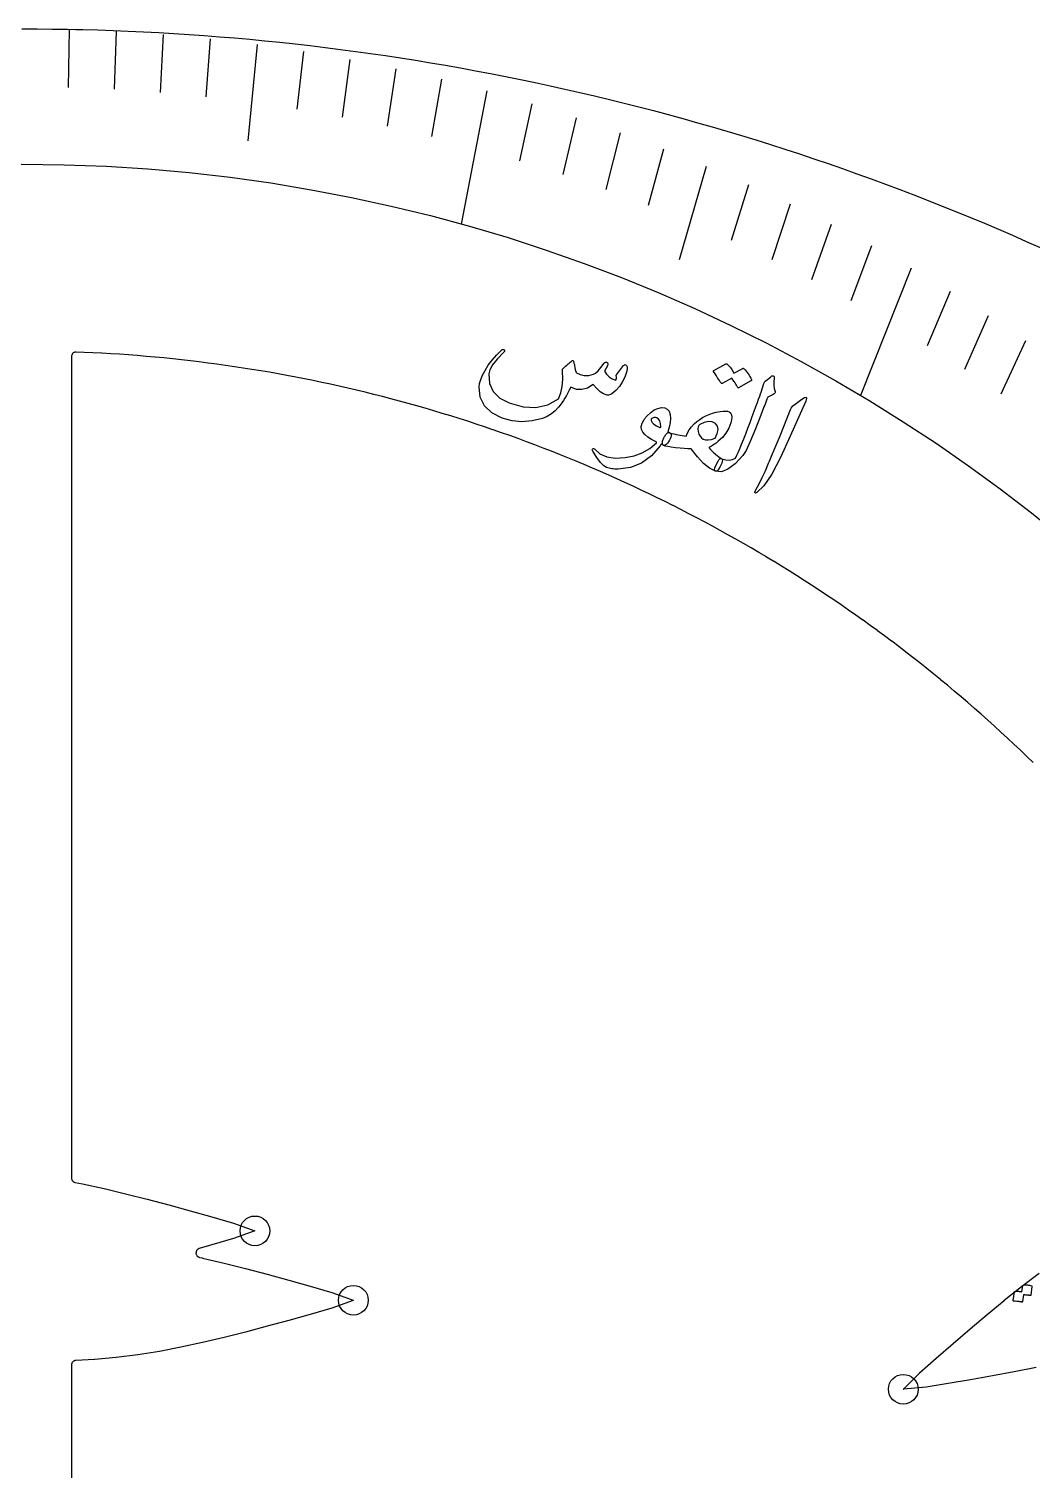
# Model space of a CAD drawing. Header units: millimetres. Extents: x -135 to 135, y -135 to 135.
# Drawn here: x 0.4 to 55, y 56.5 to 135 of the extents above; entities that cross this region are included whole.
import ezdxf

# ---------------------------------------------------------------- set-up
doc = ezdxf.new("R2010")
doc.units = ezdxf.units.MM
for name, color, linetype in [('CUT_INNER', 6, 'Continuous'), ('CUT_OUTER', 1, 'Continuous'), ('ENGRAVE', 7, 'Continuous'), ('ENGRAVE_FINE', 8, 'Continuous'), ('TEXT', 5, 'Continuous')]:
    doc.layers.add(name, color=color, linetype=linetype)

msp = doc.modelspace()

# ---------------------------------------------------------------- linework, layer by layer
at = {"layer": 'CUT_INNER'}
for points in [[(55.0824, 95.0294), (54.7361, 95.3653), (54.735, 95.3663), (54.3866, 95.7), (54.3855, 95.7011), (54.0351, 96.0327), (54.034, 96.0337), (53.6815, 96.3631), (53.6804, 96.3642), (53.326, 96.6914), (53.3248, 96.6925), (52.9684, 97.0175), (52.9672, 97.0186), (52.6088, 97.3415), (52.6076, 97.3425), (52.2472, 97.6632), (52.2461, 97.6642), (51.8837, 97.9826), (51.8825, 97.9836), (51.5182, 98.2999), (51.517, 98.3009), (51.1508, 98.6148), (51.1496, 98.6158), (50.7814, 98.9276), (50.7803, 98.9286), (50.4102, 99.238), (50.409, 99.239), (50.037, 99.5462), (50.0358, 99.5472), (49.662, 99.8521), (49.6608, 99.853), (49.2851, 100.1556), (49.2839, 100.1566), (48.9063, 100.4569), (48.9051, 100.4578), (48.5257, 100.7558), (48.5245, 100.7567), (48.1433, 101.0524), (48.142, 101.0533), (47.759, 101.3466), (47.7578, 101.3475), (47.373, 101.6385), (47.3717, 101.6394), (46.9851, 101.928), (46.9839, 101.9289), (46.5955, 102.2151), (46.5943, 102.216), (46.2042, 102.4998), (46.2029, 102.5007), (45.8111, 102.7821), (45.8099, 102.783), (45.4163, 103.0619), (45.415, 103.0628), (45.0198, 103.3394), (45.0185, 103.3403), (44.6215, 103.6144), (44.6203, 103.6153), (44.2216, 103.887), (44.2204, 103.8878), (43.8201, 104.1571), (43.8188, 104.1579), (43.4169, 104.4247), (43.4156, 104.4256), (43.012, 104.6899), (43.0107, 104.6907), (42.6055, 104.9526), (42.6042, 104.9534), (42.1975, 105.2127), (42.1962, 105.2136), (41.7878, 105.4704), (41.7865, 105.4712), (41.3766, 105.7255), (41.3753, 105.7264), (40.9638, 105.9782), (40.9625, 105.979), (40.5494, 106.2282), (40.5481, 106.229), (40.1336, 106.4758), (40.1322, 106.4766), (39.7162, 106.7208), (39.7149, 106.7215), (39.2973, 106.9632), (39.296, 106.9639), (38.877, 107.203), (38.8756, 107.2038), (38.4552, 107.4403), (38.4538, 107.441), (38.0319, 107.6749), (38.0306, 107.6757), (37.6072, 107.907), (37.6059, 107.9077), (37.1811, 108.1364), (37.1797, 108.1371), (36.7536, 108.3633), (36.7522, 108.364), (36.3247, 108.5875), (36.3233, 108.5882), (35.8944, 108.809), (35.8931, 108.8097), (35.4628, 109.0279), (35.4615, 109.0286), (35.0299, 109.2442), (35.0285, 109.2449), (34.5956, 109.4578), (34.5942, 109.4585), (34.1601, 109.6688), (34.1587, 109.6694), (33.7232, 109.877), (33.7218, 109.8777), (33.2851, 110.0826), (33.2837, 110.0833), (32.8457, 110.2855), (32.8443, 110.2861), (32.4051, 110.4857), (32.4037, 110.4863), (31.9633, 110.6832), (31.9619, 110.6838), (31.5202, 110.8779), (31.5188, 110.8785), (31.076, 111.07), (31.0746, 111.0706), (30.6306, 111.2593), (30.6292, 111.2599), (30.1841, 111.4459), (30.1826, 111.4464), (29.7364, 111.6297), (29.735, 111.6303), (29.2876, 111.8108), (29.2861, 111.8114), (28.8377, 111.9891), (28.8362, 111.9897), (28.3867, 112.1647), (28.3852, 112.1652), (27.9346, 112.3375), (27.9332, 112.338), (27.4815, 112.5075), (27.4801, 112.508), (27.0274, 112.6747), (27.0259, 112.6752), (26.5722, 112.8392), (26.5708, 112.8397), (26.116, 113.0008), (26.1146, 113.0013), (25.6589, 113.1596), (25.6574, 113.1601), (25.2008, 113.3157), (25.1993, 113.3162), (24.7417, 113.4689), (24.7403, 113.4694), (24.2817, 113.6193), (24.2803, 113.6198), (23.8208, 113.7669), (23.8194, 113.7673), (23.359, 113.9116), (23.3575, 113.9121), (22.8963, 114.0535), (22.8949, 114.054), (22.4328, 114.1926), (22.4313, 114.193), (21.9684, 114.3288), (21.9669, 114.3293), (21.5032, 114.4622), (21.5017, 114.4626), (21.0371, 114.5927), (21.0357, 114.5931), (20.5703, 114.7204), (20.5688, 114.7208), (20.1027, 114.8451), (20.1012, 114.8455), (19.6344, 114.9671), (19.6329, 114.9674), (19.1653, 115.0861), (19.1638, 115.0865), (18.6955, 115.2022), (18.694, 115.2026), (18.225, 115.3155), (18.2235, 115.3159), (17.7538, 115.4259), (17.7523, 115.4262), (17.2819, 115.5334), (17.2804, 115.5337), (16.8094, 115.638), (16.8079, 115.6383), (16.3362, 115.7397), (16.3347, 115.74), (15.8625, 115.8385), (15.861, 115.8388), (15.3881, 115.9343), (15.3866, 115.9346), (14.9131, 116.0273), (14.9116, 116.0276), (14.4376, 116.1173), (14.4361, 116.1176), (13.9616, 116.2045), (13.9601, 116.2047), (13.485, 116.2887), (13.4835, 116.2889), (13.0079, 116.37), (13.0064, 116.3702), (12.5304, 116.4483), (12.5288, 116.4485), (12.0523, 116.5237), (12.0508, 116.524), (11.5738, 116.5962), (11.5723, 116.5964), (11.0949, 116.6658), (11.0934, 116.666), (10.6155, 116.7324), (10.614, 116.7326), (10.1358, 116.796), (10.1343, 116.7962), (9.6556, 116.8567), (9.6541, 116.8569), (9.1751, 116.9145), (9.1736, 116.9147), (8.6943, 116.9693), (8.6928, 116.9695), (8.2131, 117.0212), (8.2116, 117.0214), (7.7317, 117.0701), (7.7301, 117.0703), (7.2499, 117.1161), (7.2484, 117.1162), (6.7678, 117.1591), (6.7663, 117.1592), (6.2855, 117.1991), (6.284, 117.1993), (5.803, 117.2362), (5.8015, 117.2363), (5.3203, 117.2704), (5.3187, 117.2705), (4.8373, 117.3015), (4.8358, 117.3016), (4.3542, 117.3297), (4.3526, 117.3298), (3.8709, 117.355), (3.8693, 117.355), (3.3874, 117.3772), (3.3859, 117.3773), (2.96, 117.3943), (2.9348, 117.394), (2.9098, 117.3912), (2.8852, 117.3859), (2.8613, 117.3782), (2.8382, 117.3681), (2.8163, 117.3557), (2.7958, 117.3412), (2.7768, 117.3248), (2.7595, 117.3064), (2.7442, 117.2865), (2.731, 117.2651), (2.72, 117.2425), (2.7113, 117.2188), (2.705, 117.1945), (2.7013, 117.1696), (2.7, 117.1445), (2.7, 72.3996), (2.7012, 72.375), (2.7049, 72.3506), (2.7109, 72.3267), (2.7192, 72.3035), (2.7298, 72.2812), (2.7426, 72.2601), (2.7573, 72.2403), (2.774, 72.2221), (2.7923, 72.2056), (2.8122, 72.191), (2.8334, 72.1785), (2.8558, 72.1681), (2.879, 72.1599), (2.903, 72.1541), (3.3005, 72.078), (3.3035, 72.0774), (4.4747, 71.8239), (4.4771, 71.8234), (5.6489, 71.5457), (5.6508, 71.5453), (6.8231, 71.2487), (6.8244, 71.2483), (7.9967, 70.9375), (9.1707, 70.6159), (10.3449, 70.2853), (10.3461, 70.285), (11.5158, 69.9422), (11.5229, 69.9399), (12.6873, 69.5215), (12.6925, 69.5193), (12.6873, 69.5172), (11.5229, 69.0987), (11.5158, 69.0964), (10.3461, 68.7537), (10.3449, 68.7533), (9.6631, 68.5614), (9.6399, 68.5536), (9.6174, 68.5436), (9.5961, 68.5313), (9.5761, 68.5171), (9.5576, 68.501), (9.5407, 68.4831), (9.5257, 68.4636), (9.5127, 68.4428), (9.5018, 68.4208), (9.4931, 68.3978), (9.4867, 68.3741), (9.4826, 68.3499), (9.4809, 68.3254), (9.4817, 68.3008), (9.4848, 68.2765), (9.4904, 68.2526), (9.4982, 68.2293), (9.5083, 68.2069), (9.5206, 68.1856), (9.5349, 68.1656), (9.551, 68.1471), (9.569, 68.1303), (9.5884, 68.1153), (9.6093, 68.1023), (9.6313, 68.0915), (9.6543, 68.0828), (9.678, 68.0764), (9.8333, 68.0428), (9.8356, 68.0423), (11.0075, 67.7647), (11.0093, 67.7642), (12.1816, 67.4676), (12.183, 67.4672), (13.3552, 67.1565), (14.5293, 66.8348), (15.7034, 66.5042), (15.7047, 66.5039), (16.8743, 66.1612), (16.8815, 66.1588), (18.0458, 65.7404), (18.051, 65.7383), (18.0458, 65.7361), (16.8815, 65.3177), (16.8743, 65.3153), (15.7047, 64.9726), (15.7034, 64.9723), (14.531, 64.6422), (13.3572, 64.3206), (12.183, 64.0093), (12.1816, 64.0089), (11.0093, 63.7123), (11.0075, 63.7119), (9.8356, 63.4342), (9.8333, 63.4337), (8.662, 63.1802), (8.6591, 63.1796), (7.4884, 62.9556), (7.4849, 62.9549), (6.3148, 62.7657), (6.3106, 62.7651), (5.1412, 62.6159), (5.1364, 62.6154), (3.9675, 62.5111), (3.9623, 62.5108), (2.9383, 62.4628), (2.9146, 62.4606), (2.8912, 62.4561), (2.8684, 62.4494), (2.8463, 62.4406), (2.8251, 62.4297), (2.8051, 62.4168), (2.7864, 62.4021), (2.7691, 62.3857), (2.7535, 62.3677), (2.7397, 62.3483), (2.7278, 62.3277), (2.7179, 62.306), (2.7101, 62.2836), (2.7045, 62.2604), (2.7011, 62.2369), (2.7, 62.2131), (2.7, 45.1006)], [(55.2393, 62.073), (54.0527, 61.8399), (54.0513, 61.8397), (52.8588, 61.6194), (51.6599, 61.4082), (50.4572, 61.205), (50.4559, 61.2048), (49.252, 61.0145), (49.2445, 61.0136), (48.0126, 60.8939), (48.0074, 60.8937), (48.0112, 60.8979), (48.8849, 61.774), (48.8903, 61.7791), (49.8012, 62.589), (49.8022, 62.5899), (50.7209, 63.3896), (51.6445, 64.1822), (52.5729, 64.9656), (52.5739, 64.9665), (53.5069, 65.7359), (53.5083, 65.7371), (54.4489, 66.4891), (54.4509, 66.4906), (55.4013, 67.2205)]]:
    msp.add_lwpolyline(points, dxfattribs=at)
at = {"layer": 'CUT_OUTER'}
msp.add_lwpolyline([(0, 135), (0.8283, 134.9975), (1.6567, 134.9898), (2.4849, 134.9771), (2.9343, 134.9675), (3.3123, 134.9594), (4.1403, 134.9365), (4.9682, 134.9085), (5.7959, 134.8755), (6.6234, 134.8374), (7.4506, 134.7942), (8.2775, 134.746), (9.1042, 134.6927), (9.9305, 134.6343), (10.7564, 134.5708), (11.5819, 134.5023), (12.4069, 134.4287), (13.2316, 134.35), (14.0557, 134.2663), (14.8792, 134.1775), (15.7023, 134.0837), (16.5247, 133.9848), (17.3465, 133.8809), (18.1676, 133.772), (18.9881, 133.658), (19.8079, 133.5389), (20.6269, 133.4149), (21.4451, 133.2858), (22.2625, 133.1517), (23.0791, 133.0126), (23.8948, 132.8685), (24.7096, 132.7194), (25.5235, 132.5653), (26.3364, 132.4062), (27.1484, 132.2421), (27.9593, 132.073), (28.7691, 131.899), (29.5779, 131.72), (30.3856, 131.536), (31.1921, 131.3471), (31.9974, 131.1532), (32.8016, 130.9544), (33.6045, 130.7507), (34.4061, 130.542), (35.2065, 130.3284), (36.0055, 130.11), (36.8031, 129.8866), (37.5994, 129.6583), (38.3943, 129.4252), (39.1877, 129.1872), (39.9796, 128.9443), (40.7701, 128.6965), (41.559, 128.444), (42.3463, 128.1865), (43.132, 127.9243), (43.9162, 127.6572), (44.6986, 127.3854), (45.4794, 127.1087), (46.2585, 126.8273), (47.0358, 126.541), (47.8114, 126.25), (48.5851, 125.9543), (49.357, 125.6538), (50.1271, 125.3486), (50.8953, 125.0387), (51.6616, 124.724), (52.4259, 124.4047), (53.1882, 124.0807), (53.9486, 123.752), (54.7069, 123.4186), (55.4631, 123.0806)], dxfattribs=at)
at = {"layer": 'ENGRAVE'}
for points in [[(25.3223, 131.6156), (23.9254, 124.3548)], [(48.4326, 121.9537), (45.6793, 115.0208)]]:
    msp.add_lwpolyline(points, dxfattribs=at)
for centre, radius in [((0, 38.5771), 89.0519), ((12.6933, 69.5193), 0.81), ((18.0519, 65.7383), 0.81), ((48.0067, 60.8934), 0.81)]:
    msp.add_circle(centre, radius, dxfattribs=at)
at = {"layer": 'ENGRAVE_FINE'}
for points in [[(2.5705, 134.9657), (2.5104, 131.8072)], [(5.1387, 134.863), (5.0184, 131.7059)], [(7.7022, 134.6919), (7.5218, 131.5372)], [(10.2587, 134.4527), (10.0182, 131.3014)], [(12.8058, 134.1459), (12.3051, 128.9007)], [(15.3413, 133.7717), (14.981, 130.6299)], [(17.8629, 133.331), (17.4428, 130.1953)], [(20.3684, 132.8241), (19.8887, 129.6957)], [(22.8556, 132.2521), (22.3163, 129.1317)], [(27.7665, 130.9156), (27.1087, 127.8143)], [(30.1861, 130.1532), (29.4693, 127.0628)], [(32.5791, 129.3294), (31.8036, 126.2509)], [(34.9436, 128.4455), (34.1095, 125.3797)], [(37.2777, 127.5026), (35.7903, 122.4152)], [(39.5797, 126.5022), (38.6293, 123.4648)], [(41.8477, 125.4456), (40.8397, 122.4238)], [(44.0803, 124.3343), (43.0148, 121.329)], [(46.2758, 123.1698), (45.1532, 120.1819)], [(50.5495, 120.6875), (49.3138, 117.7371)], [(52.6251, 119.373), (51.3333, 116.4427)], [(54.6581, 118.0118), (53.3106, 115.1025)]]:
    msp.add_lwpolyline(points, dxfattribs=at)
at = {"layer": 'TEXT'}
for points in [[(32.7672, 116.6558), (32.7955, 116.6842), (32.8237, 116.7012), (32.8518, 116.7066), (32.8798, 116.7006), (32.9116, 116.6826), (32.935, 116.6589), (32.9502, 116.6295), (32.9571, 116.5943), (32.961, 116.4774), (32.942, 116.3425), (32.9, 116.1897), (32.8352, 116.0189), (32.7015, 115.7516), (32.5394, 115.5124), (32.3491, 115.3013), (32.1309, 115.1178), (32.0663, 115.0787), (32.0031, 115.054), (31.9414, 115.0435), (31.8812, 115.0474), (31.6852, 115.1144), (31.4934, 115.2332), (31.3053, 115.4036), (31.1204, 115.6258), (30.8116, 115.4326), (30.5042, 115.3444), (30.1976, 115.3612), (29.8907, 115.4828), (29.8157, 115.3198), (29.739, 115.1648), (29.6603, 115.018), (29.5799, 114.8793), (29.4973, 114.7477), (29.4121, 114.6221), (29.3244, 114.5027), (29.2342, 114.3893), (29.0509, 114.1926), (28.8422, 114.0259), (28.6082, 113.889), (28.3491, 113.7816), (27.7876, 113.6401), (27.2362, 113.5958), (26.6935, 113.6487), (26.1574, 113.7989), (25.5941, 114.086), (25.1979, 114.4636), (24.968, 114.9344), (24.9049, 115.5002), (24.932, 115.6879), (24.995, 115.8995), (25.0941, 116.1352), (25.2297, 116.3948), (25.4025, 116.6713), (25.6108, 116.9494), (25.8551, 117.2291), (26.1356, 117.5099), (26.1562, 117.5265), (26.1778, 117.5361), (26.2005, 117.5387), (26.2242, 117.5342), (26.2462, 117.5246), (26.2638, 117.5121), (26.2771, 117.4965), (26.286, 117.4778), (26.2882, 117.4542), (26.284, 117.4315), (26.2734, 117.4099), (26.2565, 117.3892), (25.8932, 117.0126), (25.634, 116.6894), (25.4776, 116.4206), (25.423, 116.2068), (25.4707, 115.6799), (25.6713, 115.2412), (26.0245, 114.8893), (26.5307, 114.6221), (27.2933, 114.407), (27.9941, 114.3718), (28.6368, 114.5183), (29.2235, 114.8483), (29.344, 115.167), (29.4212, 115.5228), (29.4544, 115.9157), (29.4428, 116.3459), (29.4377, 116.391), (29.44, 116.4287), (29.4498, 116.459), (29.467, 116.482), (29.5433, 116.5544), (29.6157, 116.6221), (29.684, 116.685), (29.7484, 116.7431), (29.8083, 116.7955), (29.8635, 116.8412), (29.9139, 116.8802), (29.9594, 116.9125), (29.983, 116.9246), (30.0033, 116.9253), (30.0205, 116.9147), (30.0344, 116.8929), (30.0403, 116.8782), (30.0478, 116.8559), (30.057, 116.8262), (30.0679, 116.7891), (30.0795, 116.7448), (30.0908, 116.6938), (30.1018, 116.6361), (30.1124, 116.5717), (30.136, 116.4465), (30.1603, 116.3529), (30.1853, 116.2908), (30.2111, 116.2603), (30.4104, 116.1625), (30.6301, 116.1166), (30.8706, 116.1222), (31.1323, 116.1794), (31.2443, 116.242), (31.3793, 116.3638), (31.5374, 116.5449), (31.7188, 116.7852), (31.7362, 116.808), (31.758, 116.8244), (31.7841, 116.8344), (31.8147, 116.838), (31.8418, 116.8373), (31.8654, 116.8311), (31.8857, 116.8194), (31.9026, 116.8022), (31.9129, 116.7406), (31.8867, 116.6436), (31.8238, 116.511), (31.7245, 116.3429), (31.8448, 116.1801), (31.9893, 116.0461), (32.158, 115.9405), (32.3511, 115.8634), (32.3726, 115.9217), (32.3847, 115.9713), (32.3873, 116.0122), (32.3805, 116.0445), (32.3705, 116.0762), (32.3684, 116.1047), (32.3743, 116.1299), (32.3881, 116.1517)], [(39.2585, 116.504), (39.2732, 116.5085), (39.29, 116.5071), (39.3089, 116.5), (39.3298, 116.4871), (39.3939, 116.4196), (39.4541, 116.3504), (39.5102, 116.2797), (39.5623, 116.2073), (39.6106, 116.1326), (39.6554, 116.0548), (39.6966, 115.9741), (39.7344, 115.8902), (39.7387, 115.8683), (39.7356, 115.849), (39.7252, 115.8323), (39.7073, 115.8182), (39.0361, 115.4365), (39.0219, 115.4341), (39.0067, 115.4418), (38.9904, 115.4596), (38.9731, 115.4875), (38.963, 115.5101), (38.9447, 115.5435), (38.9182, 115.5875), (38.8835, 115.6422), (38.8403, 115.7082), (38.7883, 115.7864), (38.7274, 115.8766), (38.6577, 115.9789), (38.1349, 115.6792), (38.1143, 115.6722), (38.095, 115.6776), (38.0769, 115.6954), (38.0599, 115.7257), (38.0453, 115.7518), (38.0216, 115.7919), (37.9888, 115.8459), (37.9468, 115.9138), (37.8947, 115.9961), (37.8313, 116.0933), (37.7566, 116.2052), (37.6705, 116.332), (37.6637, 116.3495), (37.6637, 116.3636), (37.6708, 116.3743), (37.6848, 116.3817), (38.3466, 116.7487), (38.3612, 116.7534), (38.378, 116.7522), (38.3969, 116.7453), (38.4179, 116.7326), (38.4745, 116.679), (38.5274, 116.6231), (38.5766, 116.5647), (38.6221, 116.504), (38.6642, 116.4414), (38.7029, 116.3773), (38.7385, 116.3119), (38.7708, 116.2451)], [(40.4907, 115.8038), (40.6084, 115.8985), (40.7009, 115.974), (40.7684, 116.0302), (40.8107, 116.0674), (40.8401, 116.0896), (40.869, 116.1014), (40.8975, 116.1026), (40.9254, 116.0932), (40.9521, 116.0731), (40.9689, 116.0462), (40.9758, 116.0126), (40.9727, 115.9722), (40.9531, 115.7766), (40.9544, 115.5902), (40.9766, 115.413), (41.0197, 115.2449), (41.0293, 115.1935), (41.0158, 115.1483), (40.9792, 115.1095), (40.9197, 115.0769), (40.6242, 114.9362), (40.5805, 114.826), (40.5378, 114.7176), (40.4961, 114.6112), (40.4553, 114.5066), (40.4155, 114.4039), (40.3767, 114.3031), (40.3388, 114.2042), (40.3019, 114.1072), (39.9585, 113.21), (39.6705, 112.5189), (39.4395, 112.0332), (39.2666, 111.7526), (38.8442, 111.3015), (38.4544, 111.0093), (38.0967, 110.8761), (37.7701, 110.9018), (37.7627, 110.9057), (37.7553, 110.9095), (37.7479, 110.9134), (37.7405, 110.9172), (37.7187, 110.9825), (37.741, 111.0941), (37.8074, 111.2522), (37.9179, 111.4568), (37.9646, 111.5294), (38.0145, 111.5741), (38.0676, 111.5907), (38.1239, 111.5793), (38.3329, 111.5183), (38.5265, 111.5044), (38.7051, 111.5378), (38.8687, 111.6186), (38.9459, 111.7789), (39.0294, 111.9635), (39.1192, 112.1725), (39.2151, 112.4058), (39.3171, 112.6623), (39.4251, 112.9409), (39.539, 113.2415), (39.6588, 113.5642), (39.7786, 113.8803), (39.8852, 114.1649), (39.9786, 114.4181), (40.0588, 114.6398), (40.127, 114.8294), (40.1841, 114.9865), (40.2302, 115.1109), (40.2654, 115.2028), (40.4119, 115.6725), (40.4316, 115.7161), (40.4513, 115.7525), (40.471, 115.7818), (40.4907, 115.8038)], [(42.4743, 114.8281), (42.6253, 114.9237), (42.7122, 114.9384), (42.7347, 114.8723), (42.6927, 114.7255), (41.8497, 112.8127), (41.3247, 111.6426), (40.8451, 110.7419), (40.4139, 110.1089), (40.0328, 109.7426), (39.9884, 109.72), (39.9562, 109.7126), (39.936, 109.7202), (39.9279, 109.743), (39.9274, 109.7719), (39.9341, 109.8053), (39.9481, 109.843), (39.9694, 109.8853), (40.1492, 110.2061), (40.3253, 110.5546), (40.4973, 110.931), (40.665, 111.3352), (40.7107, 111.4398), (40.8309, 111.724), (41.0253, 112.1881), (41.2931, 112.8323), (41.8702, 114.2699), (41.9059, 114.3435), (41.9462, 114.4073), (41.9913, 114.4613), (42.041, 114.5053)], [(34.7609, 112.292), (34.2878, 111.742), (33.7475, 111.348), (33.1409, 111.1078), (32.4672, 111.0195), (32.3789, 111.0192), (32.293, 111.0218), (32.2096, 111.0272), (32.1286, 111.0356), (32.0508, 111.0471), (31.9767, 111.0622), (31.9064, 111.0807), (31.8399, 111.1027), (31.691, 111.1962), (31.5173, 111.3753), (31.3178, 111.6398), (31.0914, 111.9896), (31.0702, 112.0348), (31.0627, 112.0732), (31.0687, 112.1046), (31.0885, 112.1291), (31.1154, 112.1431), (31.143, 112.1429), (31.1713, 112.1286), (31.2002, 112.1002), (31.4836, 111.847), (31.8542, 111.6873), (32.3134, 111.6196), (32.8629, 111.6423), (33.3477, 111.7345), (33.7915, 111.8984), (34.1945, 112.1347), (34.5565, 112.4443), (34.5616, 112.4589), (34.5626, 112.4719), (34.5593, 112.4834), (34.5519, 112.4933), (34.2989, 112.6298), (34.0913, 112.763), (33.9292, 112.8933), (33.8126, 113.021), (33.7437, 113.1676), (33.7331, 113.332), (33.7808, 113.5143), (33.8871, 113.7143), (33.9038, 113.7397), (33.9216, 113.7651), (33.9406, 113.7906), (33.9608, 113.8162), (33.9824, 113.8422), (34.0056, 113.8693), (34.0305, 113.8974), (34.0569, 113.9265), (34.2475, 114.1065), (34.4406, 114.2397), (34.6364, 114.3259), (34.8347, 114.3653), (35.0141, 114.3539), (35.1533, 114.2882), (35.2521, 114.1685), (35.3101, 113.9949), (35.3312, 113.781), (35.3151, 113.5516), (35.2621, 113.3067), (35.1723, 113.0462), (35.1874, 113.0394), (35.2022, 113.0333), (35.2168, 113.0278), (35.2312, 113.0231), (35.2455, 113.0184), (35.2601, 113.013), (35.2749, 113.0068), (35.29, 113), (35.336, 112.9646), (35.3602, 112.9126), (35.3624, 112.8439), (35.3427, 112.7586), (35.3094, 112.6705), (35.2671, 112.5854), (35.2159, 112.5034), (35.1557, 112.4244), (35.095, 112.3587), (35.0419, 112.3163), (34.9966, 112.2973), (34.9589, 112.3017), (34.8158, 112.3694), (34.8083, 112.3559), (34.7966, 112.3385), (34.7808, 112.3172), (34.7609, 112.292)], [(38.5289, 114.1319), (38.5399, 114.126), (38.5496, 114.1202), (38.5582, 114.1143), (38.5655, 114.1085), (38.5722, 114.1024), (38.5785, 114.0959), (38.5847, 114.0888), (38.5906, 114.0814), (38.6398, 113.9697), (38.6603, 113.8429), (38.6522, 113.7008), (38.6155, 113.5436), (38.499, 113.246), (38.3458, 112.9781), (38.1564, 112.7395), (37.9311, 112.53), (37.8728, 112.4836), (37.8126, 112.4381), (37.7505, 112.3935), (37.6866, 112.3499), (37.6209, 112.3072), (37.5534, 112.2654), (37.484, 112.2245), (37.4128, 112.1845), (37.5072, 112.0866), (37.5998, 111.9949), (37.6907, 111.9092), (37.7799, 111.8295), (37.8676, 111.7564), (37.9542, 111.6904), (38.0396, 111.6313), (38.1239, 111.5793), (38.1513, 111.55), (38.1589, 111.5011), (38.1467, 111.4326), (38.1148, 111.3444), (38.0168, 111.1303), (37.9266, 110.9852), (37.8444, 110.9091), (37.7701, 110.9018), (37.4541, 111.0683), (37.1314, 111.3271), (36.8004, 111.6782), (36.4594, 112.1214), (36.2721, 112.1241), (36.067, 112.135), (35.8443, 112.1541), (35.6039, 112.1811), (35.3663, 112.2131), (35.1784, 112.2443), (35.0401, 112.2749), (34.9514, 112.3053), (34.914, 112.3359), (34.8923, 112.3849), (34.8861, 112.4524), (34.8955, 112.5384), (34.9058, 112.5852), (34.9193, 112.6304), (34.9362, 112.6741), (34.9563, 112.7162), (34.9788, 112.7573), (35.0028, 112.7976), (35.0281, 112.8373), (35.0549, 112.8763), (35.1144, 112.9433), (35.1716, 112.9856), (35.2263, 113.0031), (35.2787, 112.9959), (35.3969, 112.9641), (35.5129, 112.935), (35.6267, 112.9085), (35.7384, 112.8846), (35.8489, 112.8629), (35.9591, 112.8429), (36.0691, 112.8247), (36.1788, 112.8082), (36.248, 112.9864), (36.3452, 113.1593), (36.4705, 113.3267), (36.624, 113.4886), (36.7662, 113.6099), (36.9172, 113.7208), (37.0772, 113.8213), (37.2462, 113.9113), (37.4252, 113.9903), (37.6151, 114.0577), (37.816, 114.1133), (38.0279, 114.1572), (38.1862, 114.1773), (38.3225, 114.1797), (38.4368, 114.1645), (38.5289, 114.1319)], [(34.8006, 113.3237), (34.786, 113.502), (34.7441, 113.6425), (34.6752, 113.7451), (34.5793, 113.8097), (34.5099, 113.8217), (34.4427, 113.821), (34.3779, 113.8075), (34.3154, 113.7811), (34.2909, 113.7631), (34.2771, 113.7379), (34.2739, 113.7055), (34.2814, 113.666), (34.3284, 113.5599), (34.4207, 113.4597), (34.5584, 113.3653), (34.7415, 113.2763), (34.7623, 113.2713), (34.7791, 113.2775), (34.7919, 113.295), (34.8006, 113.3237)], [(37.7761, 113.5044), (37.5917, 113.5846), (37.3869, 113.6021), (37.162, 113.5568), (36.9175, 113.4485), (36.8612, 113.4005), (36.829, 113.3218), (36.8206, 113.2123), (36.836, 113.0721), (36.8763, 112.9278), (36.9352, 112.8096), (37.0128, 112.7175), (37.1093, 112.6515), (37.232, 112.6131), (37.3809, 112.6076), (37.5561, 112.6349), (37.7579, 112.6948), (37.8762, 112.9539), (37.9187, 113.1752), (37.8854, 113.3587), (37.7761, 113.5044)], [(54.5115, 66.5401), (54.5147, 66.549), (54.5214, 66.5567), (54.5318, 66.5631), (54.5458, 66.5682), (54.6021, 66.5729), (54.6578, 66.5751), (54.7128, 66.5747), (54.7672, 66.5718), (54.8213, 66.5661), (54.8757, 66.5577), (54.9303, 66.5463), (54.9852, 66.5321), (54.9976, 66.5257), (55.0059, 66.5166), (55.0103, 66.5049), (55.0108, 66.4907), (54.9522, 66.0108), (54.9481, 66.0029), (54.9387, 65.9984), (54.9239, 65.9974), (54.9038, 65.9998), (54.8889, 66.0037), (54.8658, 66.0079), (54.8344, 66.0121), (54.7947, 66.0166), (54.7463, 66.0214), (54.6888, 66.0268), (54.6221, 66.0326), (54.5462, 66.0389), (54.4971, 65.6647), (54.4928, 65.6518), (54.4829, 65.6445), (54.4673, 65.6428), (54.4462, 65.6465), (54.4279, 65.6498), (54.3995, 65.6542), (54.3608, 65.6597), (54.3119, 65.6663), (54.2522, 65.6738), (54.1811, 65.6818), (54.0986, 65.6904), (54.0047, 65.6995), (53.9937, 65.7032), (53.9869, 65.7089), (53.9843, 65.7166), (53.986, 65.7264), (54.0564, 66.194), (54.0596, 66.2029), (54.0664, 66.2106), (54.0768, 66.217), (54.0907, 66.2221), (54.1377, 66.2281), (54.1844, 66.2315), (54.231, 66.2321), (54.2773, 66.23), (54.3233, 66.2256), (54.3688, 66.219), (54.4138, 66.2103), (54.4583, 66.1996)]]:
    msp.add_lwpolyline(points, close=True, dxfattribs=at)

doc.saveas('drawing.dxf')
